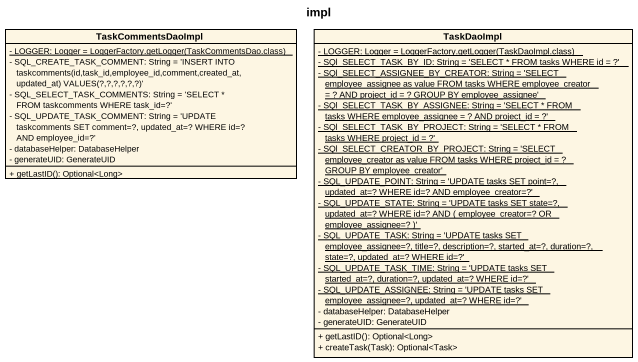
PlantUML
@startuml
title impl
hide circle
hide empty members
skinparam classAttributeIconSize 0
class TaskCommentsDaoImpl {
  {static} {field} - LOGGER: Logger = LoggerFactory.getLogger(TaskCommentsDao.class)
  {field} - SQL_CREATE_TASK_COMMENT: String = 'INSERT INTO taskcomments(id,task_id,employee_id,comment,created_at,updated_at) VALUES(?,?,?,?,?,?)'
  - SQL_SELECT_TASK_COMMENTS: String = 'SELECT * FROM taskcomments WHERE task_id=?'
  - SQL_UPDATE_TASK_COMMENT: String = 'UPDATE taskcomments SET comment=?, updated_at=? WHERE id=? AND employee_id=?'
  - databaseHelper: DatabaseHelper
  - generateUID: GenerateUID
  + getLastID(): Optional<Long>
}
class TaskDaoImpl {
  {static} {field} - LOGGER: Logger = LoggerFactory.getLogger(TaskDaoImpl.class)
  {static} - SQl_SELECT_TASK_BY_ID: String = 'SELECT * FROM tasks WHERE id = ?'
  {static} - SQl_SELECT_ASSIGNEE_BY_CREATOR: String = 'SELECT employee_assignee as value FROM tasks WHERE employee_creator = ? AND project_id = ? GROUP BY employee_assignee'
  {static} - SQl_SELECT_TASK_BY_ASSIGNEE: String = 'SELECT * FROM tasks WHERE employee_assignee = ? AND project_id = ?'
  {static} - SQl_SELECT_TASK_BY_PROJECT: String = 'SELECT * FROM tasks WHERE project_id = ?'
  {static} - SQl_SELECT_CREATOR_BY_PROJECT: String = 'SELECT employee_creator as value FROM tasks WHERE project_id = ? GROUP BY employee_creator'
  {static} - SQL_UPDATE_POINT: String = 'UPDATE tasks SET point=?, updated_at=? WHERE id=? AND employee_creator=?'
  {static} {field} - SQL_UPDATE_STATE: String = 'UPDATE tasks SET state=?, updated_at=? WHERE id=? AND ( employee_creator=? OR employee_assignee=? )'
  {static} - SQL_UPDATE_TASK: String = 'UPDATE tasks SET employee_assignee=?, title=?, description=?, started_at=?, duration=?, state=?, updated_at=? WHERE id=?'
  {static} - SQL_UPDATE_TASK_TIME: String = 'UPDATE tasks SET started_at=?, duration=?, updated_at=? WHERE id=?'
  {static} - SQL_UPDATE_ASSIGNEE: String = 'UPDATE tasks SET employee_assignee=?, updated_at=? WHERE id=?'
  - databaseHelper: DatabaseHelper
  - generateUID: GenerateUID
  + getLastID(): Optional<Long>
  + createTask(Task): Optional<Task>
}
@enduml
